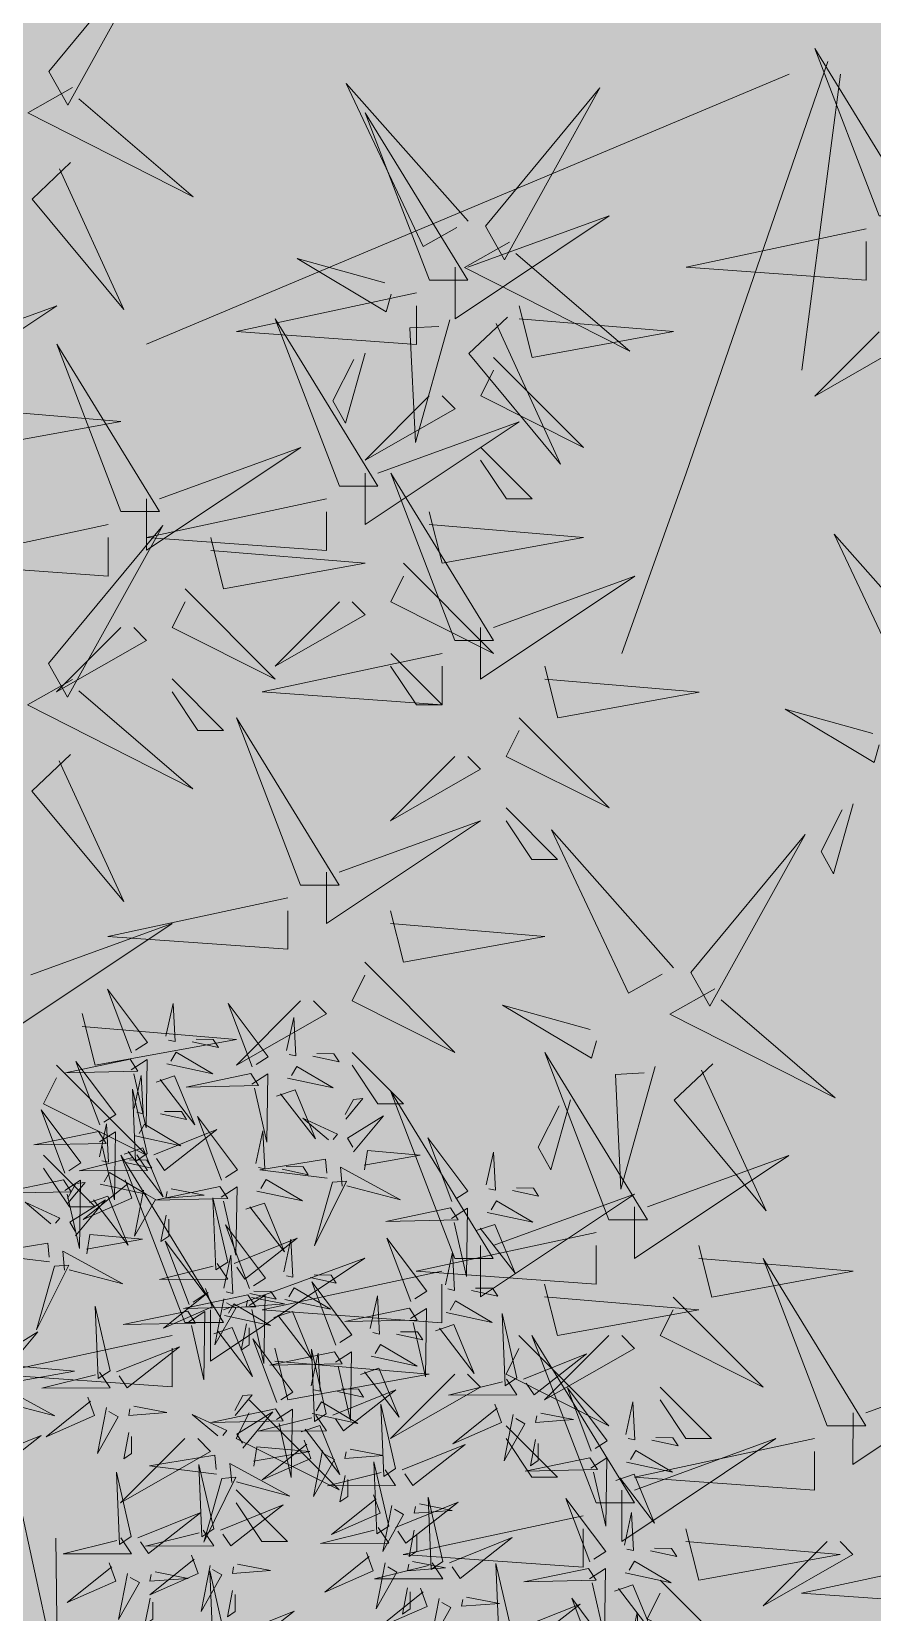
# Model space of a CAD drawing. Header units: millimetres. Extents: x 56222 to 120458, y -162468 to -121287.
# Drawn here: x 114727.46 to 114741.96, y -158147.83 to -158120.6 of the extents above; entities that cross this region are included whole.
import ezdxf

# ---------------------------------------------------------------- set-up
doc = ezdxf.new("R2010")
doc.units = ezdxf.units.MM
doc.header["$MEASUREMENT"] = 0
doc.layers.add('GARDEN', color=7, linetype='Continuous')
doc.layers.add('L-shrub', color=63, linetype='Continuous', lineweight=5)
doc.layers.add('X_GARDEN ( HATCH )', color=251, linetype='Continuous', lineweight=9)

# ---------------------------------------------------------------- blocks, each defined once
blk = doc.blocks.new('bamboo')
at = {"layer": 'L-shrub', "color": 32}
for p, q in [((32.3, 39.5), (390, 162.3)), ((43.5, 28.4), (300.5, 61.9))]:
    blk.add_line(p, q, dxfattribs=at)
at = {"layer": 'L-shrub'}
for points in [[(945.2, 153.2), (945.8, 313), (988.9, 162.4), (956.1, 155.5)], [(460.4, 265.6), (536.9, 125.2), (426.5, 236.4), (452, 258.3)], [(1141.3, 142.9), (1092, 290.5), (1115.5, 121.6), (1141.3, 142.9)], [(602.5, 238.5), (646.3, 247.7), (586.3, 98.2), (604.8, 227.6)], [(686, 221.8), (778.6, 161.5), (716.5, 239.7), (696.9, 224.1)], [(1035, 160.6), (1078.2, 226.8), (1050.5, 141.1), (1037.3, 149.7)], [(646.8, 190.8), (692.9, 189.1), (696.3, 64.3), (657.8, 193.1)], [(1157.1, 141.4), (1299, 214.9), (1185.5, 106.9), (1164.2, 132.8)], [(1264.2, 74.7), (1214.8, 222.3), (1238.4, 53.4), (1264.2, 74.7)], [(936.5, 139.9), (782.9, 164.7), (943.4, 107.2), (936.5, 139.9)], [(1441.7, 20.2), (1392.3, 167.8), (1415.9, -1.1), (1441.7, 20.2)], [(639.5, 26), (598.3, 5.3), (535.3, 113), (631, 18.7)], [(701.3, 5.5), (667.4, -23.6), (647.9, 136.3), (694, 14)], [(930.2, 115.8), (973.9, 125), (914, -24.5), (932.5, 104.9)], [(1117, 137.3), (1145.4, 102.8), (985.2, 86.6), (1108.4, 130.2)], [(1013.6, 99.1), (1106.3, 38.8), (1044.2, 116.9), (1024.6, 101.4)], [(1087.9, 126.1), (1140.9, 91.6), (1136.3, 113.5), (1098.9, 128.4)], [(1279.9, 73.2), (1421.8, 146.8), (1308.4, 38.7), (1287, 64.6)], [(1095.3, 76), (1115.1, 34.4), (1006.1, -26.5), (1102.4, 67.3)], [(1158.3, -1.3), (1117.1, -21.9), (1054.1, 85.8), (1149.8, -8.5)], [(1220.1, -21.7), (1186.2, -50.9), (1166.7, 109), (1212.8, -13.3)], [(1457.4, 18.7), (1599.3, 92.2), (1485.9, -15.8), (1464.5, 10)], [(319, -89.9), (285.1, -119.1), (265.6, 40.8), (311.8, -81.4)], [(974.5, 68.1), (1020.5, 66.3), (1023.9, -58.4), (985.4, 70.4)], [(1239.9, 69.2), (1268.3, 34.7), (1108.1, 18.4), (1231.3, 62.1)], [(1140.9, 55.7), (1130.4, -54.4), (1170.9, 36.9), (1148, 47)], [(1205.3, 65.3), (1283.9, 57.7), (1195.2, 42.5), (1196.7, 58.2)], [(257.2, -69.4), (216.1, -90.1), (153, 17.6), (248.8, -76.7)], [(707.4, -18.7), (854, 33.7), (685.6, 6.7), (707.4, -18.7)], [(1218.1, 7.8), (1238, -33.8), (1129, -94.7), (1225.2, -0.8)], [(1199.3, 2.4), (1193.3, -60.5), (1210.5, -46.3), (1206.4, -6.2)], [(1226.2, -46), (1372.8, 6.4), (1204.4, -20.6), (1226.2, -46)], [(1417.4, 14.6), (1445.8, -19.9), (1285.6, -36.1), (1408.7, 7.5)], [(620.2, -20.1), (509.9, -11.8), (602, -50.4), (611.7, -27.3)], [(706.2, -34.4), (782.6, -174.8), (672.3, -63.6), (697.7, -41.7)], [(868.3, -184.3), (818.9, -36.7), (842.4, -205.6), (868.3, -184.3)], [(1263.8, -12.5), (1253.3, -122.6), (1293.7, -31.3), (1270.9, -21.1)], [(1328.2, -2.9), (1406.8, -10.5), (1318.1, -25.7), (1319.6, -10)], [(325.1, -114.1), (471.7, -61.8), (303.3, -88.7), (325.1, -114.1)], [(1139, -47.3), (1028.7, -39.1), (1120.8, -77.6), (1130.5, -54.6)], [(1225, -61.7), (1301.4, -202.1), (1191.1, -90.8), (1216.5, -69)], [(1395.6, -46.8), (1415.5, -88.4), (1306.5, -149.2), (1402.7, -55.4)], [(1322.2, -65.8), (1316.2, -128.7), (1333.4, -114.5), (1329.3, -74.4)], [(1441.3, -67.1), (1430.8, -177.1), (1471.2, -85.8), (1448.4, -75.7)], [(1505.7, -57.4), (1584.3, -65), (1495.6, -80.2), (1497.1, -64.5)], [(237.9, -115.5), (127.6, -107.2), (219.7, -145.8), (229.4, -122.8)], [(568.1, -79.5), (505.1, -74.8), (519.6, -91.7), (559.6, -86.8)], [(631.1, -84.2), (625.1, -163), (608.1, -74.6), (623.8, -75.8)], [(988, -239.9), (954.1, -269), (934.6, -109.2), (980.8, -231.4)], [(1086.9, -106.8), (1023.9, -102.1), (1038.4, -119), (1078.4, -114.1)], [(1168.6, -225.3), (1119.3, -77.6), (1142.8, -246.6), (1168.6, -225.3)], [(1149.9, -111.5), (1143.9, -190.3), (1126.9, -101.9), (1142.6, -103)], [(323.9, -129.9), (400.4, -270.3), (290, -159), (315.4, -137.2)], [(494.6, -296.8), (495.3, -137), (538.4, -287.6), (505.6, -294.5)], [(926.2, -219.4), (885, -240.1), (822, -132.4), (917.7, -226.7)], [(884, -185.9), (1025.9, -112.3), (912.4, -220.4), (891.1, -194.5)], [(1441.7, -266.2), (1392.3, -118.6), (1415.9, -287.5), (1441.7, -266.2)], [(1499.7, -120.3), (1493.7, -183.2), (1510.9, -169), (1506.8, -128.9)], [(185.8, -175), (122.8, -170.2), (137.4, -187.2), (177.4, -182.3)], [(298.2, -260.3), (257, -281), (193.9, -173.3), (289.7, -267.6)], [(248.8, -179.7), (242.8, -258.4), (225.8, -170), (241.6, -171.2)], [(360, -280.8), (326.1, -310), (306.6, -150.1), (352.7, -272.3)], [(922.9, -320.7), (873.5, -173.1), (897.1, -342), (922.9, -320.7)], [(1184.4, -226.8), (1326.3, -153.2), (1212.8, -261.3), (1191.5, -235.4)], [(584.4, -289.3), (627.6, -223.2), (600, -308.9), (586.7, -300.3)], [(843.9, -189.9), (872.4, -224.4), (712.1, -240.6), (835.3, -197)], [(994.1, -264.1), (1140.7, -211.8), (972.3, -238.7), (994.1, -264.1)], [(1457.4, -267.7), (1599.3, -194.1), (1485.9, -302.2), (1464.5, -276.3)], [(366.1, -305), (512.7, -252.7), (344.3, -279.6), (366.1, -305)], [(822.2, -251.3), (842, -292.9), (733.1, -353.8), (829.3, -259.9)], [(906.9, -265.5), (796.6, -257.2), (888.7, -295.8), (898.4, -272.8)], [(938.6, -322.2), (1080.5, -248.7), (967.1, -356.7), (945.7, -330.8)], [(1144.3, -230.8), (1172.7, -265.3), (1012.5, -281.6), (1135.7, -237.9)], [(486, -310), (332.3, -285.3), (492.9, -342.8), (486, -310)], [(663.5, -416.2), (614.1, -268.5), (637.6, -437.5), (663.5, -416.2)], [(867.9, -271.6), (857.4, -381.7), (897.8, -290.4), (875, -280.2)], [(932.3, -262), (1010.9, -269.6), (922.2, -284.8), (923.7, -269.1)], [(992.9, -279.9), (1069.3, -420.3), (959, -309), (984.4, -287.2)], [(1122.6, -292.2), (1142.4, -333.8), (1033.4, -394.7), (1129.7, -300.8)], [(1417.4, -271.7), (1445.8, -306.2), (1285.6, -322.5), (1408.7, -278.8)], [(120.3, -359.6), (266.9, -307.2), (98.5, -334.2), (120.3, -359.6)], [(278.8, -306.4), (168.6, -298.1), (260.7, -336.7), (270.4, -313.7)], [(479.7, -334.2), (523.4, -325), (463.5, -474.5), (482, -345.1)], [(563.1, -350.9), (655.8, -411.2), (593.6, -333), (574, -348.6)], [(637.4, -323.8), (690.3, -358.3), (685.7, -336.5), (648.3, -321.5)], [(898.6, -326.3), (927, -360.8), (766.8, -377), (889.9, -333.4)], [(854.8, -325), (791.8, -320.2), (806.4, -337.2), (846.3, -332.2)], [(917.8, -329.7), (911.8, -408.4), (894.8, -320), (910.5, -321.2)], [(926.3, -324.9), (920.3, -387.8), (937.5, -373.5), (933.4, -333.5)], [(1168.2, -312.5), (1157.7, -422.6), (1198.2, -331.3), (1175.3, -321.1)], [(1218.2, -474.1), (1218.9, -314.2), (1262, -464.9), (1229.2, -471.8)], [(1232.6, -302.9), (1311.2, -310.5), (1222.5, -325.7), (1224, -310)], [(1395.6, -333.1), (1415.5, -374.7), (1306.5, -435.6), (1402.7, -341.7)], [(226.8, -365.9), (163.8, -361.1), (178.3, -378.1), (218.3, -373.2)], [(679.2, -417.7), (821.1, -344.1), (707.7, -452.2), (686.3, -426.3)], [(1226.6, -365.8), (1220.6, -428.7), (1237.8, -414.5), (1233.7, -374.4)], [(1441.3, -353.4), (1430.8, -463.5), (1471.2, -372.2), (1448.4, -362)], [(1505.7, -343.8), (1584.3, -351.4), (1495.6, -366.6), (1497.1, -350.9)], [(119.1, -375.3), (195.6, -515.7), (85.2, -404.5), (110.7, -382.6)], [(598.6, -492.1), (557.4, -512.8), (494.3, -405.1), (590.1, -499.4)], [(524, -381.9), (570, -383.6), (573.4, -508.4), (534.9, -379.6)], [(660.4, -512.6), (626.5, -541.8), (607, -381.9), (653.1, -504.2)], [(813.7, -538.9), (764.3, -391.3), (787.8, -560.2), (813.7, -538.9)], [(876.8, -387.7), (896.6, -429.3), (787.7, -490.1), (883.9, -396.3)], [(922.5, -407.9), (912, -518), (952.4, -426.7), (929.6, -416.6)], [(986.9, -398.3), (1065.5, -405.9), (976.8, -421.1), (978.3, -405.4)], [(1308, -466.6), (1351.2, -400.5), (1323.6, -486.2), (1310.3, -477.5)], [(1499.7, -406.7), (1493.7, -469.6), (1510.9, -455.4), (1506.8, -415.3)], [(639.2, -421.7), (667.6, -456.2), (507.4, -472.5), (630.5, -428.8)], [(617.4, -483.1), (637.2, -524.7), (528.3, -585.6), (624.5, -491.7)], [(829.4, -540.4), (971.3, -466.8), (857.8, -574.9), (836.5, -549)], [(980.9, -461.2), (974.9, -524.1), (992.1, -509.9), (988, -469.8)], [(1209.6, -487.3), (1055.9, -462.6), (1216.5, -520.1), (1209.6, -487.3)], [(666.4, -536.8), (813, -484.5), (644.6, -511.4), (666.4, -536.8)], [(663.1, -503.4), (652.6, -613.5), (693, -522.2), (670.2, -512)], [(727.5, -493.8), (806.1, -501.4), (717.4, -516.6), (718.9, -500.9)], [(1203.3, -511.5), (1247, -502.3), (1187.1, -651.7), (1205.5, -522.4)], [(1286.7, -528.1), (1379.3, -588.5), (1317.2, -510.3), (1297.6, -525.8)], [(1361, -501.1), (1413.9, -535.6), (1409.3, -513.8), (1371.9, -498.8)], [(579.2, -538.2), (468.9, -529.9), (561.1, -568.5), (570.7, -545.5)], [(665.2, -552.6), (741.7, -693), (631.3, -581.7), (656.8, -559.9)], [(789.3, -544.5), (817.8, -578.9), (657.5, -595.2), (780.7, -551.6)], [(721.5, -556.7), (715.5, -619.6), (732.7, -605.4), (728.6, -565.3)], [(936.5, -702.5), (887.2, -554.9), (910.7, -723.8), (936.5, -702.5)], [(1247.5, -559.2), (1293.6, -560.9), (1297, -685.7), (1258.5, -556.9)], [(352.8, -669.4), (311.6, -690.1), (248.5, -582.4), (344.3, -676.7)], [(414.6, -689.9), (380.7, -719), (361.2, -559.2), (407.3, -681.4)], [(527.1, -597.7), (464.1, -593), (478.7, -609.9), (518.7, -605)], [(551.1, -689.9), (517.2, -719), (497.7, -559.2), (543.9, -681.4)], [(590.2, -602.4), (584.1, -681.2), (567.1, -592.8), (582.9, -593.9)], [(767.6, -605.8), (787.4, -647.4), (678.5, -708.3), (774.7, -614.5)], [(813.3, -626.1), (802.7, -736.2), (843.2, -644.9), (820.4, -634.7)], [(877.7, -616.5), (956.3, -624.1), (867.5, -639.3), (869, -623.6)], [(952.3, -704), (1094.2, -630.5), (980.7, -738.5), (959.4, -712.7)], [(1182.3, -770.7), (1132.9, -623.1), (1156.5, -792), (1182.3, -770.7)], [(420.7, -714.1), (567.3, -661.7), (398.9, -688.7), (420.7, -714.1)], [(557.2, -714.1), (703.8, -661.7), (535.4, -688.7), (557.2, -714.1)], [(333.5, -715.5), (223.2, -707.2), (315.3, -745.8), (325, -722.8)], [(346.4, -826.2), (312.4, -855.4), (293, -695.5), (339.1, -817.8)], [(470, -715.5), (359.7, -707.2), (451.8, -745.8), (461.5, -722.8)], [(871.6, -679.4), (865.6, -742.3), (882.9, -728.1), (878.8, -688)], [(1198, -772.2), (1339.9, -698.7), (1226.5, -806.7), (1205.1, -780.8)], [(284.5, -805.8), (243.4, -826.4), (180.3, -718.7), (276.1, -813.1)], [(419.5, -729.9), (495.9, -870.2), (385.6, -759), (411, -737.1)], [(556, -729.9), (632.4, -870.2), (522.1, -759), (547.5, -737.1)], [(912.2, -708.1), (940.6, -742.6), (780.4, -758.8), (903.6, -715.2)], [(281.4, -774.9), (218.4, -770.2), (232.9, -787.1), (272.9, -782.2)], [(344.4, -779.7), (338.4, -858.4), (321.4, -770), (337.1, -771.2)], [(417.9, -774.9), (354.9, -770.2), (369.5, -787.1), (409.4, -782.2)], [(480.9, -779.7), (474.9, -858.4), (457.9, -770), (473.7, -771.2)], [(890.5, -769.5), (910.3, -811.1), (801.3, -871.9), (897.6, -778.1)], [(1000.5, -780.1), (1079.1, -787.7), (990.4, -802.9), (991.9, -787.2)], [(1158, -776.3), (1186.4, -810.8), (1026.2, -827), (1149.3, -783.4)], [(352.4, -850.5), (499, -798.1), (330.6, -825.1), (352.4, -850.5)], [(1246.3, -848.3), (1324.9, -855.9), (1236.2, -871.1), (1237.7, -855.4)]]:
    blk.add_lwpolyline(points, dxfattribs=at)
at = {"layer": 'L-shrub', "color": 78}
for points in [[(364.9, -320.8), (441.3, -461.2), (331, -349.9), (356.4, -328.1)], [(289.8, -370.6), (283.8, -449.3), (266.8, -360.9), (282.5, -362.1)], [(489.3, -669.4), (448.2, -690.1), (385.1, -582.4), (480.9, -676.7)], [(796.9, -949), (763, -978.1), (743.5, -818.2), (789.6, -940.5)], [(936.1, -789.8), (925.6, -899.8), (966.1, -808.5), (943.2, -798.4)], [(265.2, -851.8), (154.9, -843.6), (247, -882.2), (256.7, -859.1)], [(735.1, -928.5), (693.9, -949.2), (630.8, -841.5), (726.6, -935.8)], [(994.5, -843), (988.5, -905.9), (1005.7, -891.7), (1001.6, -851.6)], [(1136.2, -837.6), (1156, -879.2), (1047.1, -940.1), (1143.3, -846.3)], [(351.2, -866.2), (427.7, -1006.6), (317.3, -895.4), (342.8, -873.5)], [(1181.9, -857.9), (1171.4, -968), (1211.8, -876.7), (1189, -866.6)], [(276.1, -916), (270.1, -994.8), (253.1, -906.4), (268.9, -907.6)], [(803, -973.2), (949.5, -920.8), (781.1, -947.8), (803, -973.2)], [(1240.3, -911.2), (1234.3, -974.1), (1251.5, -959.9), (1247.4, -919.8)], [(715.7, -974.6), (605.5, -966.3), (697.6, -1004.9), (707.3, -981.8)], [(215.9, -1027.7), (362.5, -975.4), (194.1, -1002.3), (215.9, -1027.7)], [(801.8, -988.9), (878.2, -1129.3), (767.9, -1018.1), (793.3, -996.2)], [(636.2, -1166.1), (586.8, -1018.5), (610.3, -1187.4), (636.2, -1166.1)], [(663.7, -1034), (600.7, -1029.3), (615.2, -1046.2), (655.2, -1041.3)], [(726.7, -1038.7), (720.7, -1117.5), (703.7, -1029.1), (719.4, -1030.3)], [(214.7, -1043.5), (291.1, -1183.9), (180.8, -1072.6), (206.2, -1050.8)], [(376.8, -1193.4), (327.4, -1045.8), (350.9, -1214.7), (376.8, -1193.4)], [(651.9, -1167.6), (793.8, -1094.1), (680.3, -1202.1), (659, -1176.3)], [(392.5, -1194.9), (534.4, -1121.4), (420.9, -1229.4), (399.6, -1203.5)], [(160.4, -1235.8), (302.3, -1162.3), (188.8, -1270.3), (167.5, -1244.4)], [(611.8, -1171.7), (640.3, -1206.2), (480.1, -1222.4), (603.2, -1178.8)], [(352.4, -1199), (380.9, -1233.5), (220.7, -1249.7), (343.8, -1206.1)], [(330.7, -1260.4), (350.5, -1301.9), (241.6, -1362.8), (337.8, -1269)], [(590.1, -1233.1), (609.9, -1274.7), (501, -1335.5), (597.2, -1241.7)], [(635.8, -1253.4), (625.3, -1363.4), (665.7, -1272.1), (642.9, -1262)], [(700.2, -1243.7), (778.8, -1251.3), (690.1, -1266.6), (691.6, -1250.8)], [(376.4, -1280.6), (365.9, -1390.7), (406.3, -1299.4), (383.5, -1289.3)], [(440.8, -1271), (519.4, -1278.6), (430.7, -1293.8), (432.2, -1278.1)], [(208.7, -1311.9), (287.3, -1319.5), (198.6, -1334.7), (200.1, -1319)], [(434.8, -1333.9), (428.8, -1396.8), (446, -1382.6), (441.9, -1342.5)], [(694.2, -1306.6), (688.2, -1369.5), (705.4, -1355.3), (701.3, -1315.3)]]:
    blk.add_lwpolyline(points, dxfattribs=at)
blk = doc.blocks.new('autumn shrub')
at = {"layer": 'L-shrub', "color": 32}
for p, q in [((11.54, 1.92), (51.94, 98)), ((71.18, 17.29), (98.12, 26.9)), ((9.62, -3.84), (71.18, 17.29)), ((11.54, -5.76), (55.79, 0))]:
    blk.add_line(p, q, dxfattribs=at)
at = {"layer": 'L-shrub', "color": 22}
for points in [[(53.87, 134.5), (61.56, 134.5), (46.17, 111.45), (53.87, 132.58)], [(78.88, 103.76), (84.65, 130.66), (86.57, 103.76), (80.8, 103.76)], [(59.64, 124.9), (67.33, 122.97), (63.49, 101.84), (61.56, 124.9)], [(13.57, 109.08), (17.35, 115.78), (29.87, 91.05), (15.24, 108.13)], [(24.77, 109.38), (30.23, 115.14), (46.74, 101.41), (25.72, 111.06)], [(99.66, 112.64), (79.01, 95.58), (104.68, 109.81), (99.66, 112.64)], [(94.27, 101.84), (103.89, 111.45), (96.19, 98), (94.27, 99.92)], [(215.47, 92.23), (225.09, 101.84), (217.4, 88.39), (215.47, 90.31)], [(75.03, 98), (82.73, 98), (67.33, 74.94), (75.03, 96.07)], [(75.03, 71.09), (80.8, 98), (82.73, 71.09), (76.95, 71.09)], [(88.5, 92.23), (101.96, 78.78), (94.27, 94.15), (90.42, 92.23)], [(101.96, 94.15), (109.66, 86.47), (109.66, 90.31), (103.89, 94.15)], [(196.23, 88.39), (203.93, 88.39), (188.54, 65.33), (196.23, 86.47)], [(44.25, 57.64), (50.02, 84.54), (51.94, 57.64), (46.17, 57.64)], [(209.7, 82.62), (223.17, 69.17), (215.47, 84.54), (211.62, 82.62)], [(223.17, 84.54), (230.86, 76.86), (230.86, 80.7), (225.09, 84.54)], [(98.12, 53.8), (103.89, 80.7), (105.81, 53.8), (100.04, 53.8)], [(73.11, 69.17), (48.1, 78.78), (73.11, 63.41), (73.11, 69.17)], [(90.42, 69.17), (100.04, 78.78), (92.34, 65.33), (90.42, 67.25)], [(42.76, 62.39), (39.12, 75.49), (47.05, 62.18), (44.43, 61.45)], [(130.82, 71.09), (138.52, 71.09), (123.13, 48.04), (130.82, 69.17)], [(33.52, 49.93), (12.93, 68.17), (37.3, 56.63), (34.47, 51.61)], [(144.29, 65.33), (157.76, 51.88), (150.06, 67.25), (146.21, 65.33)], [(157.76, 67.25), (165.45, 59.57), (165.45, 63.41), (159.68, 67.25)], [(42.32, 55.72), (17.31, 65.33), (42.32, 49.96), (42.32, 55.72)], [(59.64, 55.72), (69.26, 65.33), (61.56, 51.88), (59.64, 53.8)], [(71.18, 65.33), (78.88, 65.33), (63.49, 42.27), (71.18, 63.41)], [(96.19, 51.88), (71.18, 61.49), (96.19, 46.12), (96.19, 51.88)], [(84.65, 59.57), (98.12, 46.12), (90.42, 61.49), (86.57, 59.57)], [(98.12, 61.49), (105.81, 53.8), (105.81, 57.64), (100.04, 61.49)], [(188.54, 51.88), (163.53, 61.49), (188.54, 46.12), (188.54, 51.88)], [(227.01, 32.67), (232.79, 59.57), (234.71, 32.67), (228.94, 32.67)], [(184.69, 30.74), (190.46, 57.64), (192.39, 30.74), (186.61, 30.74)], [(76.95, 55.72), (84.65, 53.8), (80.8, 32.67), (78.88, 55.72)], [(40.4, 51.88), (48.1, 51.88), (32.71, 28.82), (40.4, 49.96)], [(36.65, 43.75), (40.43, 50.45), (52.96, 25.72), (38.33, 42.8)], [(34.25, 47.31), (13.6, 30.25), (39.27, 44.48), (34.25, 47.31)], [(53.87, 46.12), (67.33, 32.67), (59.64, 48.04), (55.79, 46.12)], [(94.27, 48.04), (101.96, 48.04), (86.57, 24.98), (94.27, 46.12)], [(186.61, 48.04), (194.31, 48.04), (178.92, 24.98), (186.61, 46.12)], [(107.74, 42.27), (121.2, 28.82), (113.51, 44.19), (109.66, 42.27)], [(154.34, 31.65), (150.7, 44.75), (158.63, 31.44), (156.02, 30.7)], [(200.08, 42.27), (213.55, 28.82), (205.85, 44.19), (202, 42.27)], [(213.55, 44.19), (221.24, 36.51), (221.24, 40.35), (215.47, 44.19)], [(46.17, 42.27), (53.87, 40.35), (50.02, 19.21), (48.1, 42.27)], [(225.09, 30.74), (200.08, 40.35), (225.09, 24.98), (225.09, 30.74)], [(100.04, 38.43), (107.74, 36.51), (103.89, 15.37), (101.96, 38.43)], [(182.77, 28.82), (157.76, 38.43), (182.77, 23.06), (182.77, 28.82)], [(200.08, 28.82), (209.7, 38.43), (202, 24.98), (200.08, 26.9)], [(145.11, 19.19), (124.51, 37.43), (148.89, 25.89), (146.05, 20.86)], [(159.87, 21.9), (178.21, 27.02), (161.04, 27.87), (160.82, 23.58)], [(223.17, 26.9), (230.86, 26.9), (215.47, 3.84), (223.17, 24.98)], [(180.84, 24.98), (188.54, 24.98), (173.15, 1.92), (180.84, 23.06)], [(215.47, -1.92), (221.24, 24.98), (223.17, -1.92), (217.4, -1.92)], [(236.63, 21.14), (250.1, 7.69), (242.41, 23.06), (238.56, 21.14)], [(148.24, 13), (152.02, 19.71), (164.54, -5.03), (149.91, 12.06)], [(194.31, 19.21), (207.78, 5.76), (200.08, 21.14), (196.23, 19.21)], [(207.78, 21.14), (215.47, 13.45), (215.47, 17.29), (209.7, 21.14)], [(34.63, -9.61), (40.4, 17.29), (42.32, -9.61), (36.55, -9.61)], [(145.83, 16.57), (125.18, -0.5), (150.86, 13.74), (145.83, 16.57)], [(186.61, 15.37), (194.31, 13.45), (190.46, -7.69), (188.54, 15.37)], [(213.55, -3.84), (188.54, 5.76), (213.55, -9.61), (213.55, -3.84)], [(230.86, -3.84), (240.48, 5.76), (232.79, -7.69), (230.86, -5.76)], [(110.09, -10.62), (106.45, 2.47), (114.39, -10.84), (111.77, -11.57)], [(232.79, -26.9), (238.56, 0), (240.48, -26.9), (234.71, -26.9)], [(50.02, -11.53), (59.64, -1.92), (51.94, -15.37), (50.02, -13.45)], [(120.57, -7.7), (131.04, -4.77), (127.7, -2.88), (121.51, -6.02)], [(211.62, -7.69), (219.32, -7.69), (203.93, -30.74), (211.62, -9.61)]]:
    blk.add_lwpolyline(points, dxfattribs=at)
at = {"layer": 'L-shrub', "color": 40}
for points in [[(200.08, 94.15), (205.85, 121.05), (207.78, 94.15), (202, 94.15)], [(102.06, 109.08), (105.85, 115.78), (118.37, 91.05), (103.74, 108.13)], [(146.21, 117.21), (153.91, 117.21), (138.52, 94.15), (146.21, 115.29)], [(113.27, 109.38), (118.72, 115.14), (135.24, 101.41), (114.21, 111.06)], [(11.17, 112.64), (-9.49, 95.58), (16.19, 109.81), (11.17, 112.64)], [(76.95, 101.84), (51.94, 111.45), (76.95, 96.07), (76.95, 101.84)], [(159.68, 111.45), (173.15, 98), (165.45, 113.37), (161.6, 111.45)], [(173.15, 113.37), (180.84, 105.68), (180.84, 109.52), (175.07, 113.37)], [(151.98, 107.6), (159.68, 105.68), (155.83, 84.54), (153.91, 107.6)], [(134.67, 76.86), (140.44, 103.76), (142.36, 76.86), (136.59, 76.86)], [(198.16, 92.23), (173.15, 101.84), (198.16, 86.47), (198.16, 92.23)], [(80.8, 88.39), (88.5, 86.47), (84.65, 65.33), (82.73, 88.39)], [(132.75, 74.94), (107.74, 84.54), (132.75, 69.17), (132.75, 74.94)], [(150.06, 74.94), (159.68, 84.54), (151.98, 71.09), (150.06, 73.02)], [(190.46, 53.8), (196.23, 80.7), (198.16, 53.8), (192.39, 53.8)], [(202, 78.78), (209.7, 76.86), (205.85, 55.72), (203.93, 78.78)], [(113.51, 51.88), (123.13, 61.49), (115.43, 48.04), (113.51, 49.96)], [(136.59, 61.49), (144.29, 59.57), (140.44, 38.43), (138.52, 61.49)], [(205.85, 51.88), (215.47, 61.49), (207.78, 48.04), (205.85, 49.96)], [(48.29, 52.64), (66.62, 57.77), (49.45, 58.62), (49.24, 54.32)], [(47.86, 44.05), (53.31, 49.81), (69.83, 36.08), (48.8, 45.73)], [(67.33, 48.04), (75.03, 40.35), (75.03, 44.19), (69.26, 48.04)], [(121.2, 44.19), (128.9, 36.51), (128.9, 40.35), (123.13, 44.19)], [(164.82, 34.57), (175.29, 37.5), (171.94, 39.39), (165.76, 36.25)], [(192.39, 38.43), (200.08, 36.51), (196.23, 15.37), (194.31, 38.43)], [(159.44, 13.31), (164.89, 19.07), (181.41, 5.33), (160.39, 14.99)], [(228.94, 17.29), (236.63, 15.37), (232.79, -5.76), (230.86, 17.29)]]:
    blk.add_lwpolyline(points, dxfattribs=at)
at = {"layer": 'L-shrub', "color": 16}
for points in [[(53.23, 65.32), (63.71, 68.25), (60.36, 70.13), (54.18, 66.99)], [(32.71, -11.53), (7.7, -1.92), (32.71, -17.29), (32.71, -11.53)], [(100.86, -23.09), (80.26, -4.84), (104.64, -16.38), (101.8, -21.41)]]:
    blk.add_lwpolyline(points, dxfattribs=at)

msp = doc.modelspace()

# ---------------------------------------------------------------- hatches: boundary and pattern name
at = {"layer": 'X_GARDEN ( HATCH )'}
h = msp.add_hatch(dxfattribs=at)
h.set_pattern_fill('GRASS', color=104, scale=5, style=0)
h.set_pattern_definition([(90, (13594.9812, 893.4752), (-3.535533905, 3.535533905), [0.9375, -6.13356781]), (45, (13594.981, 893.475), (-3.5355339, 3.5355339), [0.9375, -4.0625]), (135, (13594.981, 893.475), (-3.5355339, -3.5355339), [0.9375, -4.0625])])
h.paths.add_polyline_path([(114804.93568, -158099.13434), (114721.68568, -158099.13434), (114721.68568, -158557.13434), (114804.93568, -158557.13434)])

# ---------------------------------------------------------------- block references
at = {"layer": 'GARDEN'}
for name, p, xscale, yscale, zscale, rotation in [('autumn shrub', (114740.74341, -158120.0022), -0.1152452341248983, 0.1152452341048047, 0.1152452341176253, 89.98217204973258), ('bamboo', (114728.0768, -158148.78404), 0.007309962274522634, 0.007309962274522634, 0.007309962274522634, 83.28290129312347)]:
    msp.add_blockref(name, p, dxfattribs=dict(at, xscale=xscale, yscale=yscale, zscale=zscale, rotation=rotation))

doc.saveas('drawing.dxf')
